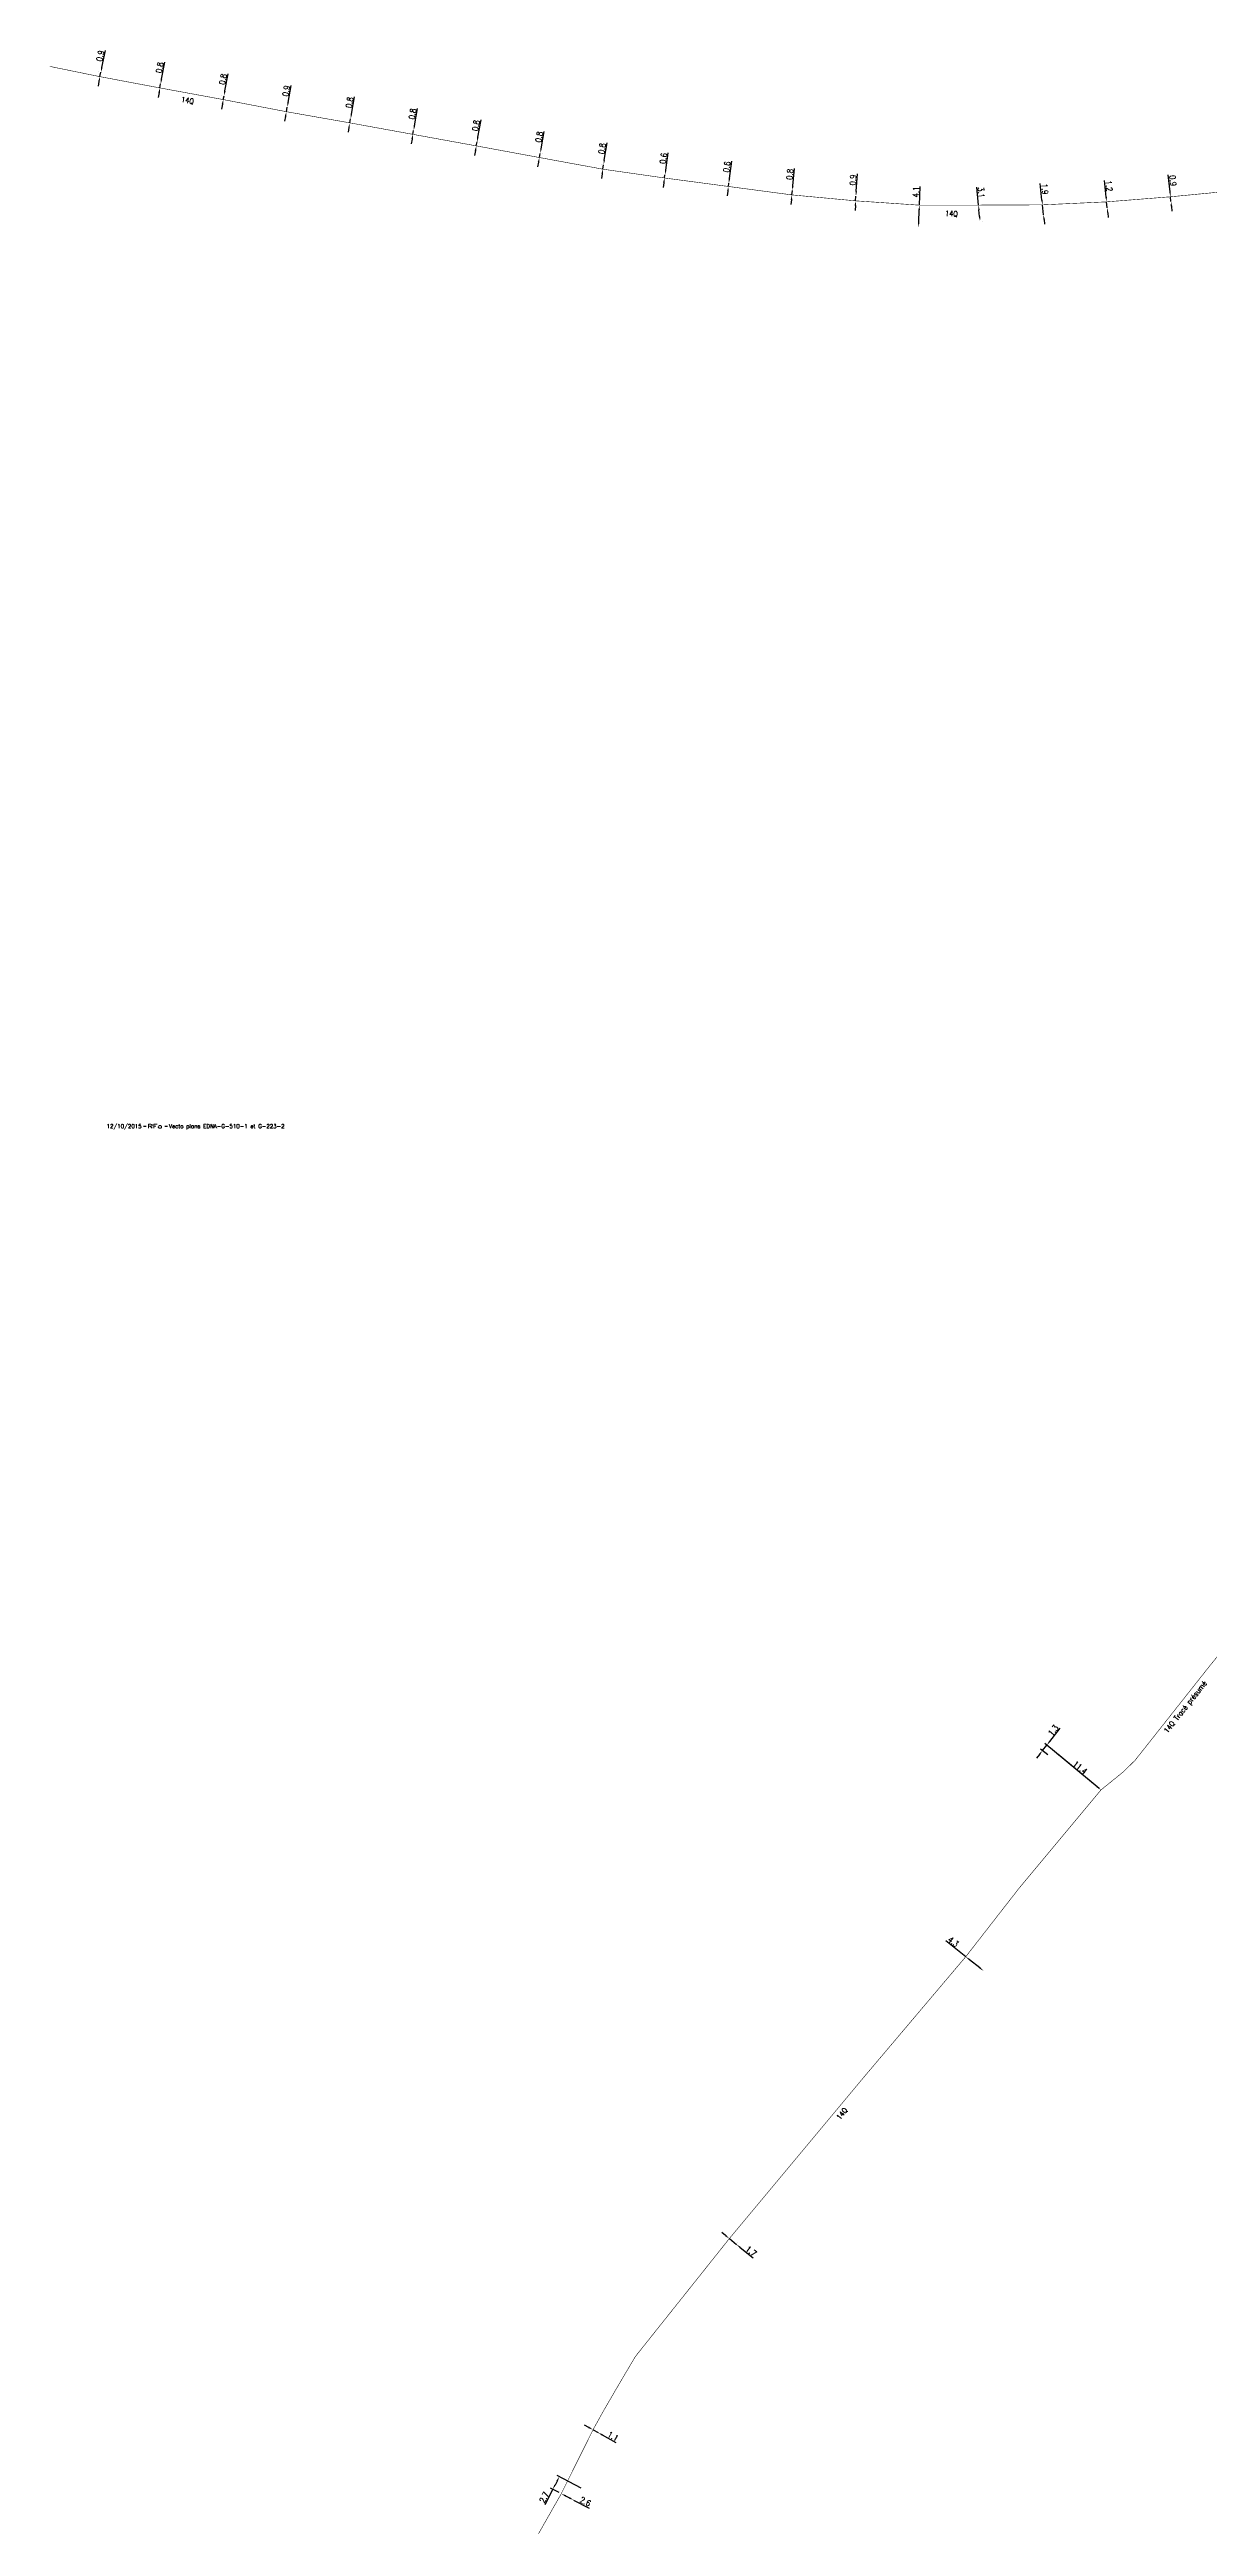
# Model space of a CAD drawing. Header units: millimetres. Extents: x 185000 to 186003, y 127000 to 128000.
# Drawn here: x 185000 to 185217, y 127498.2 to 127962 of the extents above; entities that cross this region are included whole.
import ezdxf
from ezdxf.enums import TextEntityAlignment as Align

# ---------------------------------------------------------------- set-up
doc = ezdxf.new("R2010")
doc.units = ezdxf.units.MM
doc.linetypes.add('S_ST', pattern=[14, 8, -1.5, 0, -1.5, 0, -1.5, 0, -1.5])
doc.layers.get('0').update_dxf_attribs({"linetype": 'CONTINUOUS'})
doc.layers.add('S_100', color=5, linetype='CONTINUOUS')
doc.layers.add('S_910', color=7, linetype='CONTINUOUS', plot=False)
doc.styles.get("Standard").update_dxf_attribs({"font": 'romans.shx', "width": 0.85})
doc.dimstyles.get("Standard").update_dxf_attribs({"dimtxt": 1.5, "dimasz": 1.2, "dimexe": 0.625, "dimexo": 0.625, "dimgap": 0.25, "dimtad": 1, "dimdec": 1, "dimzin": 0, "dimdsep": 46, "dimtxsty": 'Standard', "dimcen": -0.5, "dimadec": 0, "dimazin": 0, "dimtfac": 1, "dimtdec": 1, "dimtmove": 0, "dimatfit": 3, "dimfxl": 0, "dimtolj": 1, "dimtzin": 0, "dimarcsym": 0})

# ---------------------------------------------------------------- blocks, each defined once
blk = doc.blocks.new('*D1')
at = {"layer": 'S_100', "color": 0, "linetype": 'Continuous', "lineweight": -2, "ltscale": 0.5, "transparency": 16777216}
blk.add_line((185196.01, 127636.67), (185188.61, 127642.8), dxfattribs=at)
at = {"layer": 'S_100', "color": 0, "linetype": 'Continuous', "ltscale": 0.5, "transparency": 16777216}
for points in [[(185188.71, 127642.91), (185188.52, 127642.68), (185187.92, 127643.37)], [(185196.1, 127636.79), (185195.91, 127636.56), (185196.7, 127636.1)]]:
    blk.add_solid(points, dxfattribs=at)
at = {"layer": 'S_100', "color": 0, "linetype": 'Continuous', "ltscale": 0.5, "transparency": 16777216, "insert": (185192.79, 127640.31), "char_height": 1.125, "attachment_point": 5, "rotation": 320.3878}
blk.add_mtext('\\A1;11.4', dxfattribs=at)
blk = doc.blocks.new('*D17')
at = {"layer": 'S_100', "color": 0, "linetype": 'Continuous', "lineweight": -2, "ltscale": 0.5, "transparency": 16777216}
for p, q in [((185094.12, 127505.16), (185092.62, 127502.24)), ((185095.29, 127504.55), (185093.71, 127505.37)), ((185094.93, 127506.71), (185094.54, 127505.96)), ((185099.43, 127505.4), (185094.92, 127507.73))]:
    blk.add_line(p, q, dxfattribs=at)
at = {"layer": 'S_100', "color": 0, "linetype": 'Continuous', "ltscale": 0.5, "transparency": 16777216}
for points in [[(185094.4, 127506.03), (185094.67, 127505.89), (185094.12, 127505.16)], [(185094.79, 127506.78), (185095.06, 127506.64), (185095.34, 127507.51)]]:
    blk.add_solid(points, dxfattribs=at)
at = {"layer": 'S_100', "color": 0, "linetype": 'Continuous', "ltscale": 0.5, "transparency": 16777216, "insert": (185092.5, 127503.65), "char_height": 1.125, "attachment_point": 5, "rotation": 62.6708}
blk.add_mtext('\\A1;2.7', dxfattribs=at)
blk = doc.blocks.new('*D18')
at = {"layer": 'S_100', "color": 0, "linetype": 'Continuous', "lineweight": -2, "ltscale": 0.5, "transparency": 16777216}
for p, q in [((185096.51, 127503.93), (185097.22, 127503.56)), ((185098.02, 127503.15), (185100.93, 127501.64))]:
    blk.add_line(p, q, dxfattribs=at)
at = {"layer": 'S_100', "color": 0, "linetype": 'Continuous', "ltscale": 0.5, "transparency": 16777216}
for points in [[(185096.58, 127504.06), (185096.44, 127503.79), (185095.71, 127504.34)], [(185097.29, 127503.69), (185097.15, 127503.42), (185098.02, 127503.15)]]:
    blk.add_solid(points, dxfattribs=at)
at = {"layer": 'S_100', "color": 0, "linetype": 'Continuous', "ltscale": 0.5, "transparency": 16777216, "insert": (185100.22, 127502.85), "char_height": 1.125, "attachment_point": 5, "rotation": 332.6708}
blk.add_mtext('\\A1;2.6', dxfattribs=at)
blk = doc.blocks.new('*D19')
at = {"layer": 'S_100', "color": 0, "linetype": 'Continuous', "lineweight": -2, "ltscale": 0.5, "transparency": 16777216}
for p, q in [((185100.87, 127516.75), (185100.08, 127517.18)), ((185101.65, 127516.31), (185102.6, 127515.78)), ((185103.38, 127515.34), (185105.89, 127513.95))]:
    blk.add_line(p, q, dxfattribs=at)
at = {"layer": 'S_100', "color": 0, "linetype": 'Continuous', "ltscale": 0.5, "transparency": 16777216}
for points in [[(185100.94, 127516.88), (185100.79, 127516.61), (185101.65, 127516.31)], [(185103.46, 127515.48), (185103.31, 127515.21), (185102.6, 127515.78)]]:
    blk.add_solid(points, dxfattribs=at)
at = {"layer": 'S_100', "color": 0, "linetype": 'Continuous', "ltscale": 0.5, "transparency": 16777216, "insert": (185105.39, 127515.08), "char_height": 1.125, "attachment_point": 5, "rotation": 330.9088}
blk.add_mtext('\\A1;1.1', dxfattribs=at)
blk = doc.blocks.new('*D20')
at = {"layer": 'S_100', "color": 0, "linetype": 'Continuous', "lineweight": -2, "ltscale": 0.5, "transparency": 16777216}
for p, q in [((185126.46, 127552.66), (185125.76, 127553.23)), ((185127.16, 127552.09), (185128.48, 127551.02)), ((185127.45, 127552.45), (185127.46, 127552.46)), ((185128.77, 127551.38), (185128.77, 127551.39)), ((185129.18, 127550.45), (185131.61, 127548.47))]:
    blk.add_line(p, q, dxfattribs=at)
at = {"layer": 'S_100', "color": 0, "linetype": 'Continuous', "ltscale": 0.5, "transparency": 16777216}
for points in [[(185126.56, 127552.78), (185126.37, 127552.55), (185127.16, 127552.09)], [(185129.27, 127550.57), (185129.08, 127550.34), (185128.48, 127551.02)]]:
    blk.add_solid(points, dxfattribs=at)
at = {"layer": 'S_100', "color": 0, "linetype": 'Continuous', "ltscale": 0.5, "transparency": 16777216, "insert": (185131.22, 127549.76), "char_height": 1.125, "attachment_point": 5, "rotation": 320.8828}
blk.add_mtext('\\A1;1.7', dxfattribs=at)
blk = doc.blocks.new('*D149')
at = {"layer": 'S_100', "color": 0, "linetype": 'Continuous', "lineweight": -2, "ltscale": 0.5, "transparency": 16777216}
for p, q in [((185209.63, 127935.3), (185209.31, 127938.51)), ((185209.81, 127933.51), (185209.72, 127934.4)), ((185209.9, 127932.61), (185209.99, 127931.71))]:
    blk.add_line(p, q, dxfattribs=at)
at = {"layer": 'S_100', "color": 0, "linetype": 'Continuous', "ltscale": 0.5, "transparency": 16777216}
for points in [[(185209.78, 127935.31), (185209.48, 127935.28), (185209.72, 127934.4)], [(185210.05, 127932.63), (185209.75, 127932.6), (185209.81, 127933.51)]]:
    blk.add_solid(points, dxfattribs=at)
at = {"layer": 'S_100', "color": 0, "linetype": 'Continuous', "ltscale": 0.5, "transparency": 16777216, "insert": (185210.17, 127937.43), "char_height": 1.125, "attachment_point": 5, "rotation": 275.749}
blk.add_mtext('\\A1;0.9', dxfattribs=at)
blk = doc.blocks.new('*D150')
at = {"layer": 'S_100', "color": 0, "linetype": 'Continuous', "lineweight": -2, "ltscale": 0.5, "transparency": 16777216}
for p, q in [((185197.67, 127934.34), (185197.35, 127937.47)), ((185197.87, 127932.3), (185197.76, 127933.45)), ((185197.96, 127931.41), (185198.05, 127930.51))]:
    blk.add_line(p, q, dxfattribs=at)
at = {"layer": 'S_100', "color": 0, "linetype": 'Continuous', "ltscale": 0.5, "transparency": 16777216}
for points in [[(185197.82, 127934.36), (185197.52, 127934.33), (185197.76, 127933.45)], [(185198.11, 127931.42), (185197.81, 127931.39), (185197.87, 127932.3)]]:
    blk.add_solid(points, dxfattribs=at)
at = {"layer": 'S_100', "color": 0, "linetype": 'Continuous', "ltscale": 0.5, "transparency": 16777216, "insert": (185198.21, 127936.43), "char_height": 1.125, "attachment_point": 5, "rotation": 275.7504}
blk.add_mtext('\\A1;1.2', dxfattribs=at)
blk = doc.blocks.new('*D151')
at = {"layer": 'S_100', "color": 0, "linetype": 'Continuous', "lineweight": -2, "ltscale": 0.5, "transparency": 16777216}
for p, q in [((185185.66, 127933.78), (185185.34, 127936.86)), ((185185.96, 127931.05), (185185.76, 127932.89)), ((185186.05, 127930.15), (185186.15, 127929.26))]:
    blk.add_line(p, q, dxfattribs=at)
at = {"layer": 'S_100', "color": 0, "linetype": 'Continuous', "ltscale": 0.5, "transparency": 16777216}
for points in [[(185185.81, 127933.8), (185185.52, 127933.77), (185185.76, 127932.89)], [(185186.2, 127930.17), (185185.9, 127930.14), (185185.96, 127931.05)]]:
    blk.add_solid(points, dxfattribs=at)
at = {"layer": 'S_100', "color": 0, "linetype": 'Continuous', "ltscale": 0.5, "transparency": 16777216, "insert": (185186.2, 127935.85), "char_height": 1.125, "attachment_point": 5, "rotation": 276.1038}
blk.add_mtext('\\A1;1.9', dxfattribs=at)
blk = doc.blocks.new('*D152')
at = {"layer": 'S_100', "color": 0, "linetype": 'Continuous', "lineweight": -2, "ltscale": 0.5, "transparency": 16777216}
for p, q in [((185173.78, 127932.84), (185173.45, 127936.18)), ((185173.99, 127930.7), (185173.87, 127931.95)), ((185174.25, 127932.89), (185174.25, 127932.89)), ((185174.55, 127929.86), (185174.55, 127929.86))]:
    blk.add_line(p, q, dxfattribs=at)
at = {"layer": 'S_100', "color": 0, "linetype": 'Continuous', "ltscale": 0.5, "transparency": 16777216}
for points in [[(185174.02, 127931.96), (185173.72, 127931.93), (185173.78, 127932.84)], [(185174.14, 127930.72), (185173.85, 127930.69), (185174.08, 127929.81)]]:
    blk.add_solid(points, dxfattribs=at)
at = {"layer": 'S_100', "color": 0, "linetype": 'Continuous', "ltscale": 0.5, "transparency": 16777216, "insert": (185174.3, 127935.21), "char_height": 1.125, "attachment_point": 5, "rotation": 275.7166}
blk.add_mtext('\\A1;3.1', dxfattribs=at)
blk = doc.blocks.new('*D153')
at = {"layer": 'S_100', "color": 0, "linetype": 'Continuous', "lineweight": -2, "ltscale": 0.5, "transparency": 16777216}
for p, q in [((185162.73, 127932.83), (185162.88, 127936.32)), ((185162.6, 127929.63), (185162.69, 127931.93))]:
    blk.add_line(p, q, dxfattribs=at)
at = {"layer": 'S_100', "color": 0, "linetype": 'Continuous', "ltscale": 0.5, "transparency": 16777216}
for points in [[(185162.54, 127931.94), (185162.84, 127931.92), (185162.73, 127932.83)], [(185162.45, 127929.64), (185162.75, 127929.63), (185162.56, 127928.73)]]:
    blk.add_solid(points, dxfattribs=at)
at = {"layer": 'S_100', "color": 0, "linetype": 'Continuous', "ltscale": 0.5, "transparency": 16777216, "insert": (185162.09, 127935.3), "char_height": 1.125, "attachment_point": 5, "rotation": 87.5868}
blk.add_mtext('\\A1;4.1', dxfattribs=at)
blk = doc.blocks.new('*D154')
at = {"layer": 'S_100', "color": 0, "linetype": 'Continuous', "lineweight": -2, "ltscale": 0.5, "transparency": 16777216}
for p, q in [((185150.91, 127935.44), (185151.13, 127938.67)), ((185150.74, 127932.75), (185150.68, 127931.85)), ((185150.79, 127933.64), (185150.85, 127934.54))]:
    blk.add_line(p, q, dxfattribs=at)
at = {"layer": 'S_100', "color": 0, "linetype": 'Continuous', "ltscale": 0.5, "transparency": 16777216}
for points in [[(185150.76, 127935.45), (185151.06, 127935.43), (185150.85, 127934.54)], [(185150.59, 127932.76), (185150.88, 127932.74), (185150.79, 127933.64)]]:
    blk.add_solid(points, dxfattribs=at)
at = {"layer": 'S_100', "color": 0, "linetype": 'Continuous', "ltscale": 0.5, "transparency": 16777216, "insert": (185150.3, 127937.55), "char_height": 1.125, "attachment_point": 5, "rotation": 86.2007}
blk.add_mtext('\\A1;0.9', dxfattribs=at)
blk = doc.blocks.new('*D155')
at = {"layer": 'S_100', "color": 0, "linetype": 'Continuous', "lineweight": -2, "ltscale": 0.5, "transparency": 16777216}
for p, q in [((185139.04, 127936.44), (185139.36, 127939.7)), ((185138.87, 127934.75), (185138.95, 127935.55)), ((185138.78, 127933.85), (185138.69, 127932.96))]:
    blk.add_line(p, q, dxfattribs=at)
at = {"layer": 'S_100', "color": 0, "linetype": 'Continuous', "ltscale": 0.5, "transparency": 16777216}
for points in [[(185138.63, 127933.87), (185138.93, 127933.84), (185138.87, 127934.75)], [(185138.89, 127936.46), (185139.19, 127936.43), (185138.95, 127935.55)]]:
    blk.add_solid(points, dxfattribs=at)
at = {"layer": 'S_100', "color": 0, "linetype": 'Continuous', "ltscale": 0.5, "transparency": 16777216, "insert": (185138.5, 127938.6), "char_height": 1.125, "attachment_point": 5, "rotation": 84.3063}
blk.add_mtext('\\A1;0.8', dxfattribs=at)
blk = doc.blocks.new('*D156')
at = {"layer": 'S_100', "color": 0, "linetype": 'Continuous', "lineweight": -2, "ltscale": 0.5, "transparency": 16777216}
for p, q in [((185127.18, 127937.82), (185127.6, 127941.07)), ((185126.88, 127935.44), (185126.76, 127934.55)), ((185126.99, 127936.33), (185127.07, 127936.93)), ((185127.45, 127936.27), (185127.45, 127936.27)), ((185127.53, 127936.87), (185127.53, 127936.87))]:
    blk.add_line(p, q, dxfattribs=at)
at = {"layer": 'S_100', "color": 0, "linetype": 'Continuous', "ltscale": 0.5, "transparency": 16777216}
for points in [[(185126.73, 127935.46), (185127.02, 127935.42), (185126.99, 127936.33)], [(185127.03, 127937.84), (185127.33, 127937.8), (185127.07, 127936.93)]]:
    blk.add_solid(points, dxfattribs=at)
at = {"layer": 'S_100', "color": 0, "linetype": 'Continuous', "ltscale": 0.5, "transparency": 16777216, "insert": (185126.7, 127939.99), "char_height": 1.125, "attachment_point": 5, "rotation": 82.6828}
blk.add_mtext('\\A1;0.6', dxfattribs=at)
blk = doc.blocks.new('*D157')
at = {"layer": 'S_100', "color": 0, "linetype": 'Continuous', "lineweight": -2, "ltscale": 0.5, "transparency": 16777216}
for p, q in [((185115.25, 127939.4), (185115.73, 127942.65)), ((185114.9, 127937.03), (185114.77, 127936.14)), ((185115.03, 127937.92), (185115.12, 127938.51))]:
    blk.add_line(p, q, dxfattribs=at)
at = {"layer": 'S_100', "color": 0, "linetype": 'Continuous', "ltscale": 0.5, "transparency": 16777216}
for points in [[(185115.1, 127939.42), (185115.4, 127939.38), (185115.12, 127938.51)], [(185114.75, 127937.05), (185115.05, 127937.01), (185115.03, 127937.92)]]:
    blk.add_solid(points, dxfattribs=at)
at = {"layer": 'S_100', "color": 0, "linetype": 'Continuous', "ltscale": 0.5, "transparency": 16777216, "insert": (185114.82, 127941.58), "char_height": 1.125, "attachment_point": 5, "rotation": 81.5853}
blk.add_mtext('\\A1;0.6', dxfattribs=at)
blk = doc.blocks.new('*D158')
at = {"layer": 'S_100', "color": 0, "linetype": 'Continuous', "lineweight": -2, "ltscale": 0.5, "transparency": 16777216}
for p, q in [((185103.76, 127941.25), (185104.27, 127944.49)), ((185103.03, 127939.65), (185103.03, 127939.65)), ((185103.16, 127940.44), (185103.16, 127940.44)), ((185103.5, 127939.57), (185103.62, 127940.37)), ((185103.36, 127938.69), (185103.22, 127937.8))]:
    blk.add_line(p, q, dxfattribs=at)
at = {"layer": 'S_100', "color": 0, "linetype": 'Continuous', "ltscale": 0.5, "transparency": 16777216}
for points in [[(185103.21, 127938.71), (185103.5, 127938.66), (185103.5, 127939.57)], [(185103.61, 127941.28), (185103.91, 127941.23), (185103.62, 127940.37)]]:
    blk.add_solid(points, dxfattribs=at)
at = {"layer": 'S_100', "color": 0, "linetype": 'Continuous', "ltscale": 0.5, "transparency": 16777216, "insert": (185103.34, 127943.43), "char_height": 1.125, "attachment_point": 5, "rotation": 81.0793}
blk.add_mtext('\\A1;0.8', dxfattribs=at)
blk = doc.blocks.new('*D159')
at = {"layer": 'S_100', "color": 0, "linetype": 'Continuous', "lineweight": -2, "ltscale": 0.5, "transparency": 16777216}
for p, q in [((185091.92, 127943.4), (185092.52, 127946.62)), ((185091.45, 127940.86), (185091.29, 127939.98)), ((185091.61, 127941.75), (185091.76, 127942.51)), ((185092.08, 127941.66), (185092.08, 127941.66)), ((185092.22, 127942.43), (185092.22, 127942.43))]:
    blk.add_line(p, q, dxfattribs=at)
at = {"layer": 'S_100', "color": 0, "linetype": 'Continuous', "ltscale": 0.5, "transparency": 16777216}
for points in [[(185091.3, 127940.89), (185091.6, 127940.83), (185091.61, 127941.75)], [(185091.77, 127943.43), (185092.07, 127943.37), (185091.76, 127942.51)]]:
    blk.add_solid(points, dxfattribs=at)
at = {"layer": 'S_100', "color": 0, "linetype": 'Continuous', "ltscale": 0.5, "transparency": 16777216, "insert": (185091.57, 127945.59), "char_height": 1.125, "attachment_point": 5, "rotation": 79.4509}
blk.add_mtext('\\A1;0.8', dxfattribs=at)
blk = doc.blocks.new('*D160')
at = {"layer": 'S_100', "color": 0, "linetype": 'Continuous', "lineweight": -2, "ltscale": 0.5, "transparency": 16777216}
for p, q in [((185080.11, 127945.55), (185080.69, 127948.78)), ((185079.81, 127943.93), (185079.95, 127944.67)), ((185080.41, 127944.59), (185080.41, 127944.59)), ((185079.65, 127943.05), (185079.49, 127942.16)), ((185080.27, 127943.85), (185080.27, 127943.85))]:
    blk.add_line(p, q, dxfattribs=at)
at = {"layer": 'S_100', "color": 0, "linetype": 'Continuous', "ltscale": 0.5, "transparency": 16777216}
for points in [[(185079.96, 127945.58), (185080.25, 127945.53), (185079.95, 127944.67)], [(185079.5, 127943.07), (185079.8, 127943.02), (185079.81, 127943.93)]]:
    blk.add_solid(points, dxfattribs=at)
at = {"layer": 'S_100', "color": 0, "linetype": 'Continuous', "ltscale": 0.5, "transparency": 16777216, "insert": (185079.74, 127947.74), "char_height": 1.125, "attachment_point": 5, "rotation": 79.691}
blk.add_mtext('\\A1;0.8', dxfattribs=at)
blk = doc.blocks.new('*D161')
at = {"layer": 'S_100', "color": 0, "linetype": 'Continuous', "lineweight": -2, "ltscale": 0.5, "transparency": 16777216}
for p, q in [((185068.24, 127947.71), (185068.83, 127950.94)), ((185067.79, 127945.2), (185067.63, 127944.32)), ((185067.95, 127946.09), (185068.08, 127946.83))]:
    blk.add_line(p, q, dxfattribs=at)
at = {"layer": 'S_100', "color": 0, "linetype": 'Continuous', "ltscale": 0.5, "transparency": 16777216}
for points in [[(185067.64, 127945.23), (185067.94, 127945.18), (185067.95, 127946.09)], [(185068.1, 127947.74), (185068.39, 127947.69), (185068.08, 127946.83)]]:
    blk.add_solid(points, dxfattribs=at)
at = {"layer": 'S_100', "color": 0, "linetype": 'Continuous', "ltscale": 0.5, "transparency": 16777216, "insert": (185067.88, 127949.9), "char_height": 1.125, "attachment_point": 5, "rotation": 79.6732}
blk.add_mtext('\\A1;0.8', dxfattribs=at)
blk = doc.blocks.new('*D162')
at = {"layer": 'S_100', "color": 0, "linetype": 'Continuous', "lineweight": -2, "ltscale": 0.5, "transparency": 16777216}
for p, q in [((185056.14, 127948.24), (185056.28, 127948.98)), ((185056.44, 127949.86), (185057.03, 127953.09)), ((185055.98, 127947.36), (185055.82, 127946.47))]:
    blk.add_line(p, q, dxfattribs=at)
at = {"layer": 'S_100', "color": 0, "linetype": 'Continuous', "ltscale": 0.5, "transparency": 16777216}
for points in [[(185056.29, 127949.89), (185056.59, 127949.84), (185056.28, 127948.98)], [(185055.83, 127947.38), (185056.13, 127947.33), (185056.14, 127948.24)]]:
    blk.add_solid(points, dxfattribs=at)
at = {"layer": 'S_100', "color": 0, "linetype": 'Continuous', "ltscale": 0.5, "transparency": 16777216, "insert": (185056.08, 127952.05), "char_height": 1.125, "attachment_point": 5, "rotation": 79.6732}
blk.add_mtext('\\A1;0.8', dxfattribs=at)
blk = doc.blocks.new('*D163')
at = {"layer": 'S_100', "color": 0, "linetype": 'Continuous', "lineweight": -2, "ltscale": 0.5, "transparency": 16777216}
for p, q in [((185044.59, 127952.05), (185045.18, 127955.23)), ((185044.1, 127949.45), (185043.94, 127948.56)), ((185044.27, 127950.33), (185044.42, 127951.17))]:
    blk.add_line(p, q, dxfattribs=at)
at = {"layer": 'S_100', "color": 0, "linetype": 'Continuous', "ltscale": 0.5, "transparency": 16777216}
for points in [[(185043.95, 127949.47), (185044.25, 127949.42), (185044.27, 127950.33)], [(185044.44, 127952.08), (185044.74, 127952.02), (185044.42, 127951.17)]]:
    blk.add_solid(points, dxfattribs=at)
at = {"layer": 'S_100', "color": 0, "linetype": 'Continuous', "ltscale": 0.5, "transparency": 16777216, "insert": (185044.23, 127954.22), "char_height": 1.125, "attachment_point": 5, "rotation": 79.4264}
blk.add_mtext('\\A1;0.9', dxfattribs=at)
blk = doc.blocks.new('*D164')
at = {"layer": 'S_100', "color": 0, "linetype": 'Continuous', "lineweight": -2, "ltscale": 0.5, "transparency": 16777216}
for p, q in [((185032.14, 127953.42), (185032.14, 127953.42)), ((185032.46, 127952.6), (185032.6, 127953.33)), ((185032.76, 127954.22), (185033.35, 127957.44)), ((185032, 127952.68), (185032, 127952.68)), ((185032.3, 127951.71), (185032.14, 127950.83))]:
    blk.add_line(p, q, dxfattribs=at)
at = {"layer": 'S_100', "color": 0, "linetype": 'Continuous', "ltscale": 0.5, "transparency": 16777216}
for points in [[(185032.61, 127954.25), (185032.91, 127954.19), (185032.6, 127953.33)], [(185032.15, 127951.74), (185032.45, 127951.68), (185032.46, 127952.6)]]:
    blk.add_solid(points, dxfattribs=at)
at = {"layer": 'S_100', "color": 0, "linetype": 'Continuous', "ltscale": 0.5, "transparency": 16777216, "insert": (185032.4, 127956.41), "char_height": 1.125, "attachment_point": 5, "rotation": 79.6564}
blk.add_mtext('\\A1;0.8', dxfattribs=at)
blk = doc.blocks.new('*D165')
at = {"layer": 'S_100', "color": 0, "linetype": 'Continuous', "lineweight": -2, "ltscale": 0.5, "transparency": 16777216}
for p, q in [((185020.9, 127956.4), (185021.5, 127959.63)), ((185020.44, 127953.9), (185020.28, 127953.01)), ((185020.61, 127954.78), (185020.74, 127955.52))]:
    blk.add_line(p, q, dxfattribs=at)
at = {"layer": 'S_100', "color": 0, "linetype": 'Continuous', "ltscale": 0.5, "transparency": 16777216}
for points in [[(185020.29, 127953.92), (185020.59, 127953.87), (185020.61, 127954.78)], [(185020.76, 127956.43), (185021.05, 127956.38), (185020.74, 127955.52)]]:
    blk.add_solid(points, dxfattribs=at)
at = {"layer": 'S_100', "color": 0, "linetype": 'Continuous', "ltscale": 0.5, "transparency": 16777216, "insert": (185020.55, 127958.59), "char_height": 1.125, "attachment_point": 5, "rotation": 79.5574}
blk.add_mtext('\\A1;0.8', dxfattribs=at)
blk = doc.blocks.new('*D166')
at = {"layer": 'S_100', "color": 0, "linetype": 'Continuous', "lineweight": -2, "ltscale": 0.5, "transparency": 16777216}
for p, q in [((185009.74, 127958.6), (185010.4, 127961.76)), ((185008.92, 127956.98), (185008.92, 127956.98)), ((185009.2, 127956.01), (185009.02, 127955.12)), ((185009.1, 127957.81), (185009.1, 127957.81)), ((185009.38, 127956.89), (185009.56, 127957.72))]:
    blk.add_line(p, q, dxfattribs=at)
at = {"layer": 'S_100', "color": 0, "linetype": 'Continuous', "ltscale": 0.5, "transparency": 16777216}
for points in [[(185009.59, 127958.63), (185009.89, 127958.57), (185009.56, 127957.72)], [(185009.05, 127956.04), (185009.35, 127955.97), (185009.38, 127956.89)]]:
    blk.add_solid(points, dxfattribs=at)
at = {"layer": 'S_100', "color": 0, "linetype": 'Continuous', "ltscale": 0.5, "transparency": 16777216, "insert": (185009.43, 127960.78), "char_height": 1.125, "attachment_point": 5, "rotation": 78.246}
blk.add_mtext('\\A1;0.9', dxfattribs=at)
blk = doc.blocks.new('GIS_MODF')
at = {"color": 0, "linetype": 'Continuous', "flags": 128}
for points in [[(-2.26, -0.01), (-1.76, -0.01)], [(1.76, -0.01), (2.26, -0.01)]]:
    blk.add_lwpolyline(points, dxfattribs=at)
at = {"color": 0, "linetype": 'Continuous'}
blk.add_attdef('DATE', text='', height=0.75, dxfattribs=at).set_placement((-2.58, -0.39), align=Align.RIGHT)
at = {"color": 0, "linetype": 'Continuous', "width": 3.590909}
blk.add_attdef('USER', text='', height=0.75, dxfattribs=at).set_placement((-1.52, -0.39), (1.31, -0.39), align=Align.FIT)
at = {"color": 0, "linetype": 'Continuous'}
blk.add_attdef('DESC', (2.53, -0.39), '', height=0.75, dxfattribs=at)
blk = doc.blocks.new('*D183')
at = {"layer": 'S_100', "color": 0, "linetype": 'Continuous', "lineweight": -2, "ltscale": 0.5, "transparency": 16777216}
for p, q in [((185187.12, 127645.2), (185189.07, 127647.66)), ((185185.21, 127642.76), (185184.65, 127642.05)), ((185186.75, 127642.65), (185185.4, 127643.77)), ((185185.76, 127643.47), (185186.57, 127644.49)), ((185196.34, 127636.4), (185186.21, 127644.79))]:
    blk.add_line(p, q, dxfattribs=at)
at = {"layer": 'S_100', "color": 0, "linetype": 'Continuous', "ltscale": 0.5, "transparency": 16777216}
for points in [[(185185.09, 127642.85), (185185.33, 127642.67), (185185.76, 127643.47)], [(185187.01, 127645.29), (185187.24, 127645.1), (185186.57, 127644.49)]]:
    blk.add_solid(points, dxfattribs=at)
at = {"layer": 'S_100', "color": 0, "linetype": 'Continuous', "ltscale": 0.5, "transparency": 16777216, "insert": (185187.78, 127647.25), "char_height": 1.125, "attachment_point": 5, "rotation": 51.7986}
blk.add_mtext('\\A1;1.3', dxfattribs=at)
blk = doc.blocks.new('*D185')
at = {"layer": 'S_100', "color": 0, "linetype": 'Continuous', "lineweight": -2, "ltscale": 0.5, "transparency": 16777216}
for p, q in [((185171.4, 127604.88), (185167.67, 127607.83)), ((185174.03, 127602.8), (185172.1, 127604.32))]:
    blk.add_line(p, q, dxfattribs=at)
at = {"layer": 'S_100', "color": 0, "linetype": 'Continuous', "ltscale": 0.5, "transparency": 16777216}
for points in [[(185172.2, 127604.43), (185172.01, 127604.2), (185171.4, 127604.88)], [(185174.12, 127602.91), (185173.93, 127602.68), (185174.73, 127602.24)]]:
    blk.add_solid(points, dxfattribs=at)
at = {"layer": 'S_100', "color": 0, "linetype": 'Continuous', "ltscale": 0.5, "transparency": 16777216, "insert": (185169.07, 127607.68), "char_height": 1.125, "attachment_point": 5, "rotation": 321.6387}
blk.add_mtext('\\A1;4.3', dxfattribs=at)

msp = doc.modelspace()

# ---------------------------------------------------------------- linework, layer by layer
at = {"layer": 'S_100', "linetype": 'S_ST', "ltscale": 0.5}
msp.add_lwpolyline([(185000, 127958.81, 0.1, 0.1, 0), (185009.38, 127956.89, 0.1, 0.1, 0), (185020.61, 127954.78, 0.1, 0.1, 0), (185032.46, 127952.6, 0.1, 0.1, 0), (185044.27, 127950.33, 0.1, 0.1, 0), (185056.14, 127948.24, 0.1, 0.1, 0), (185067.95, 127946.09, 0.1, 0.1, 0), (185079.81, 127943.93, 0.1, 0.1, 0), (185091.61, 127941.75, 0.1, 0.1, 0), (185103.5, 127939.57, 0.1, 0.1, 0), (185115.03, 127937.92, 0.1, 0.1, 0), (185126.99, 127936.33, 0.1, 0.1, 0), (185138.87, 127934.75, 0.1, 0.1, 0), (185150.79, 127933.64, 0.1, 0.1, 0), (185162.73, 127932.83, 0.1, 0.1, 0), (185173.78, 127932.84, 0.1, 0.1, 0), (185185.76, 127932.89, 0.1, 0.1, 0), (185197.76, 127933.45, 0.1, 0.1, 0), (185209.72, 127934.4, 0.1, 0.1, 0), (185221.52, 127935.53, 0.1, 0.1, 0)], format="xyseb", dxfattribs=at)
at = {"layer": 'S_100', "linetype": 'S_ST', "ltscale": 0.5, "flags": 128}
msp.add_lwpolyline([(185000, 127182.54, 0.1, 0.1, 0), (185005.84, 127198.23, 0.1, 0.1, 0), (185010, 127213.84, 0.1, 0.1, 0), (185014.11, 127229.3, 0.1, 0.1, 0), (185018.73, 127247.64, 0.1, 0.1, 0), (185021.43, 127256.66, 0.1, 0.1, 0), (185018.03, 127263.53, 0.1, 0.1, 0), (185018.48, 127265.99, 0.1, 0.1, 0), (185019.67, 127272.07, 0.1, 0.1, 0), (185020.94, 127279.61, 0.1, 0.1, 0), (185022.78, 127289.97, 0.1, 0.1, 0), (185035.22, 127295.07, 0.1, 0.1, 0), (185037.78, 127309.33, 0.1, 0.1, 0), (185042.1, 127337.1, 0.1, 0.1, 0), (185045.42, 127358.51, 0.1, 0.1, 0), (185047.72, 127373.28, 0.1, 0.1, 0), (185048.33, 127377.39, 0.1, 0.1, 0), (185048.81, 127380.56, 0.1, 0.1, 0), (185049.3, 127383.83, 0.1, 0.1, 0), (185049.81, 127387.27, 0.1, 0.1, 0), (185050.36, 127390.96, 0.1, 0.1, 0), (185050.65, 127392.8, 0.1, 0.1, 0), (185050.78, 127393.79, 0.1, 0.1, 0), (185049.85, 127399.04, 0.1, 0.1, 0), (185049.36, 127401.58, 0.1, 0.1, -0.214737), (185049.37, 127401.79, 0.1, 0.1, 0), (185052.92, 127416.74, 0.1, 0.1, 0), (185058.47, 127428.42, 0.1, 0.1, 0), (185060.23, 127432.58, 0.1, 0.1, 0), (185068.86, 127450.04, 0.1, 0.1, 0), (185079.29, 127471.7, 0.1, 0.1, 0), (185089.27, 127492.84, 0.1, 0.1, 0), (185089.27, 127492.84, 0.1, 0.1, 0), (185091.58, 127497.07, 0.1, 0.1, 0), (185095.71, 127504.34, 0.1, 0.1, 0), (185101.65, 127516.3, 0.1, 0.1, 0), (185103.59, 127519.81, 0.1, 0.1, 0), (185106.18, 127524.27, 0.1, 0.1, 0), (185108.33, 127527.92, 0.1, 0.1, 0), (185109.59, 127530.04, 0.1, 0.1, 0), (185113.06, 127534.4, 0.1, 0.1, 0), (185127.15, 127552.09, 0.1, 0.1, 0), (185152.39, 127582.39, 0.1, 0.1, 0), (185171.4, 127604.88, 0.1, 0.1, 0), (185181.36, 127617.68, 0.1, 0.1, 0), (185196.7, 127636.1, 0.1, 0.1, 0), (185200.83, 127639.44, 0.1, 0.1, 0), (185203.07, 127641.63, 0.1, 0.1, 0), (185216.93, 127659.17, 0.1, 0.1, 0), (185231.78, 127677.4, 0.1, 0.1, -0.407988), (185232.47, 127677.48, 0.1, 0.1, 0), (185238.6, 127672.7, 0.1, 0.1, 0), (185253.28, 127660.88, 0.1, 0.1, 0), (185263.43, 127653.64, 0.1, 0.1, 0), (185269.12, 127649.58, 0.1, 0.1, 0), (185277.05, 127643.93, 0.1, 0.1, 0), (185282.84, 127639.8, 0.1, 0.1, 0), (185289.82, 127634.82, 0.1, 0.1, 0), (185298.35, 127628.74, 0.1, 0.1, 0), (185303.4, 127625.14, 0.1, 0.1, 0), (185307.32, 127622.34, 0.1, 0.1, 0), (185317.01, 127615.43, 0.1, 0.1, 0), (185324.92, 127609.79, 0.1, 0.1, 0), (185331.28, 127605.26, 0.1, 0.1, 0), (185342.49, 127597.26, 0.1, 0.1, 0), (185351.51, 127590.83, 0.1, 0.1, 0), (185367.32, 127579.56, 0.1, 0.1, -0.077057), (185367.38, 127579.51, 0.1, 0.1, 0), (185368.39, 127578.52, 0, 0, 0)], format="xyseb", dxfattribs=at)

# ---------------------------------------------------------------- block references
at = {"layer": 'S_910', "ltscale": 0.5}
ref = msp.add_blockref('GIS_MODF', (185019.76, 127760.39), dxfattribs=at)
ref.add_attrib('DATE', '12/10/2015', dxfattribs={"layer": '0', "color": 0, "linetype": 'Continuous', "height": 0.75}).set_placement((185017.18, 127760), align=Align.RIGHT)
ref.add_attrib('USER', 'RFo', dxfattribs={"layer": '0', "color": 0, "linetype": 'Continuous', "height": 0.75, "width": 1.436364}).set_placement((185018.25, 127760), (185021.07, 127760), align=Align.FIT)
ref.add_attrib('DESC', 'Vecto plans EDNA-G-510-1 et G-223-2', (185022.29, 127760), dxfattribs={"layer": '0', "color": 0, "linetype": 'Continuous', "height": 0.75})

# ---------------------------------------------------------------- texts
at = {"layer": 'S_100', "linetype": 'Continuous', "width": 0.85}
for rotation, p in [(349.5634, (185025.76, 127952.4)), (356.1034, (185168.72, 127931.2))]:
    msp.add_text('14Q', height=1, rotation=rotation, dxfattribs=at).set_placement(p, align=Align.MIDDLE)
at = {"layer": 'S_100', "linetype": 'S_ST', "ltscale": 0.5, "width": 0.85}
for s, rotation, p in [('14Q Tracé présumé', 51.6642, (185212.61, 127651.55)), ('14Q', 50.6399, (185148.27, 127575.45))]:
    msp.add_text(s, height=1, rotation=rotation, dxfattribs=at).set_placement(p, align=Align.MIDDLE)

# ---------------------------------------------------------------- dimensions: what is measured, and where the dimension line sits
at = {"layer": 'S_100', "linetype": 'Continuous', "ltscale": 0.5}
for base, p1, p2, angle, picture, middle in [((185009.5557, 127957.7185), (185009.3825, 127956.8863), (185009.5557, 127957.7185), 258.246, '*D166', (185010.16, 127960.6228)), ((185020.741316, 127955.518057), (185020.605378, 127954.78048), (185020.741316, 127955.518057), 259.557364, '*D165', (185021.283127, 127958.457831)), ((185032.6, 127953.33), (185032.46, 127952.6), (185032.6, 127953.33), 259.6564, '*D164', (185033.13, 127956.27)), ((185044.42, 127951.17), (185044.27, 127950.33), (185044.42, 127951.17), 259.4264, '*D163', (185044.97, 127954.08)), ((185056.27793, 127948.97897), (185056.14348, 127948.24112), (185056.27793, 127948.97897), 259.67319, '*D162', (185056.8138, 127951.91983)), ((185068.0835, 127946.8278), (185067.9491, 127946.09), (185068.0835, 127946.8278), 259.6732, '*D161', (185068.6194, 127949.7687)), ((185079.94531, 127944.66898), (185079.81109, 127943.93109), (185079.94531, 127944.66898), 259.69095, '*D160', (185080.48026, 127947.61001)), ((185091.76, 127942.51), (185091.61, 127941.75), (185091.76, 127942.51), 259.4509, '*D159', (185092.3, 127945.45)), ((185103.62, 127940.37), (185103.5, 127939.57), (185103.62, 127940.37), 261.0793, '*D158', (185104.08, 127943.32)), ((185115.12, 127938.51), (185115.03, 127937.92), (185115.12, 127938.51), 261.5853, '*D157', (185115.56, 127941.47)), ((185127.07, 127936.93), (185126.99, 127936.33), (185127.07, 127936.93), 262.6828, '*D156', (185127.45, 127939.89)), ((185138.95, 127935.55), (185138.87, 127934.75), (185138.95, 127935.55), 264.3063, '*D155', (185139.24, 127938.52)), ((185150.85, 127934.54), (185150.79, 127933.64), (185150.85, 127934.54), 266.2007, '*D154', (185151.05, 127937.5)), ((185162.56, 127928.73), (185162.73, 127932.83), (185162.56, 127928.73), 87.5868, '*D153', (185162.83, 127935.27)), ((185174.0842, 127929.8089), (185173.7804, 127932.8437), (185174.0842, 127929.8089), 95.7166, '*D152', (185173.5514, 127935.1316)), ((185185.9571, 127931.0491), (185185.7603, 127932.8886), (185185.9571, 127931.0491), 96.1038, '*D151', (185185.4522, 127935.7704)), ((185197.87, 127932.3), (185197.76, 127933.45), (185197.87, 127932.3), 95.7504, '*D150', (185197.46, 127936.35)), ((185209.81, 127933.51), (185209.72, 127934.4), (185209.81, 127933.51), 95.749, '*D149', (185209.42, 127937.35)), ((185187.92, 127643.37), (185196.7, 127636.1), (185187.92, 127643.37), 320.3878, '*D1', (185192.31, 127639.74)), ((185174.731, 127602.238), (185171.3985, 127604.8757), (185174.731, 127602.238), 141.6387, '*D185', (185168.6038, 127607.0876)), ((185128.48, 127551.02), (185127.16, 127552.09), (185128.47, 127551.02), 140.8828, '*D20', (185130.75, 127549.18)), ((185102.6, 127515.78), (185101.65, 127516.31), (185102.6, 127515.78), 150.9088, '*D19', (185105.03, 127514.43)), ((185095.339, 127507.5117), (185095.7068, 127504.3387), (185099.8459, 127505.1826), 242.6708, '*D17', (185093.1632, 127503.3014)), ((185098.02, 127503.15), (185095.71, 127504.34), (185098.02, 127503.15), 152.6708, '*D18', (185099.87, 127502.19))]:
    dim = msp.add_linear_dim(base=base, p1=p1, p2=p2, angle=angle, dimstyle='Standard', override={"dimscale": 0.75}, dxfattribs=at)
    dim.commit()
    dim.dimension.update_dxf_attribs({"geometry": picture, "text_midpoint": middle, "dimtype": 160})
dim = msp.add_linear_dim(base=(185185.76, 127643.47), p1=(185196.7, 127636.1), p2=(185187.12, 127642.35), angle=51.7986, text='1.3', dimstyle='Standard', override={"dimscale": 0.75}, dxfattribs=at)
dim.commit()
dim.dimension.update_dxf_attribs({"geometry": '*D183', "text_midpoint": (185188.37, 127646.78), "dimtype": 160})

doc.saveas('drawing.dxf')
